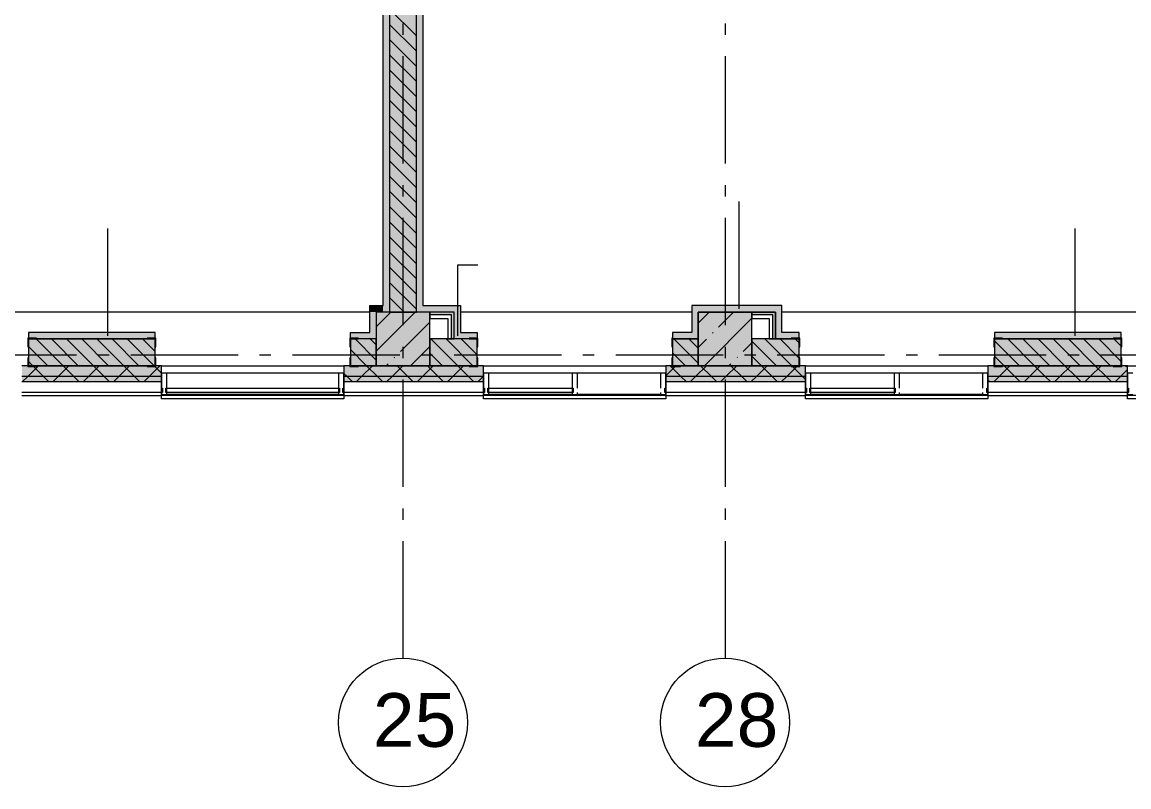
# Model space of a CAD drawing. Header units: millimetres. Extents: x -537608 to 253996, y -217170 to 186033.
# Drawn here: x -333374 to -323064, y -158823 to -151699 of the extents above; entities that cross this region are included whole.
import ezdxf

# ---------------------------------------------------------------- set-up
doc = ezdxf.new("R2010")
doc.units = ezdxf.units.MM
doc.layers.add('PDF _Геометрия', color=7, linetype='Continuous')
doc.layers.add('PDF _Текст', color=7, linetype='Continuous')
doc.layers.add('PDF _Сплошная заливка', color=7, linetype='Continuous', true_color=0xffffff)
doc.styles.add('PDF ArialMT', font='arial.ttf')

msp = doc.modelspace()

# ---------------------------------------------------------------- hatches: boundary and pattern name
at = {"layer": 'PDF _Сплошная заливка', "transparency": 33554559}
for points in [[(-329701.1913, -154399.6335), (-329701.1913, -147399.6327), (-329951.1881, -147399.6327), (-329951.1881, -154399.6335), (-329705.9622, -154399.6335)], [(-330076.1887, -154899.6335), (-329576.1907, -154899.6335), (-329576.1907, -154399.6335), (-330076.1887, -154399.6335), (-330076.1887, -154694.3235)], [(-327076.1883, -154899.6335), (-326576.186, -154899.6335), (-326576.186, -154399.6335), (-327076.1883, -154399.6335), (-327076.1883, -154694.3235)]]:
    msp.add_hatch(color=256, dxfattribs=at).paths.add_polyline_path(points)
at = {"layer": 'PDF _Сплошная заливка', "true_color": 0xff7d7d, "transparency": 33554559}
for points in [[(-329701.1913, -154339.6349), (-329641.1884, -154339.6349), (-329641.1884, -147519.6319), (-329701.1913, -147519.6319), (-329701.1913, -153981.084)], [(-330011.1909, -154399.6335), (-330011.1909, -154339.6349), (-330136.1915, -154339.6349), (-330136.1915, -154399.6335), (-330076.1887, -154399.6335)], [(-326356.1885, -154399.6335), (-326356.1885, -154339.6349), (-327136.1869, -154339.6349), (-327136.1869, -154399.6335), (-326754.5197, -154399.6335)], [(-326332.885, -154589.6339), (-326296.19, -154589.6339), (-326296.19, -154339.6349), (-326356.1885, -154339.6349), (-326356.1885, -154589.6339)]]:
    msp.add_hatch(color=11, dxfattribs=at).paths.add_polyline_path(points)
at = {"layer": 'PDF _Сплошная заливка', "true_color": 0x77b143, "transparency": 33554559}
for points in [[(-329373.981, -154424.6336), (-329348.9808, -154424.6336), (-329348.9808, -154399.6335), (-329576.1907, -154399.6335), (-329576.1907, -154424.6336)], [(-329373.981, -154649.6346), (-329348.9808, -154649.6346), (-329348.9808, -154424.6336), (-329373.981, -154424.6336), (-329373.981, -154459.6342)], [(-326381.1886, -154424.6336), (-326356.1885, -154424.6336), (-326356.1885, -154399.6335), (-326576.186, -154399.6335), (-326576.186, -154424.6336)], [(-326381.1886, -154649.6346), (-326356.1885, -154649.6346), (-326356.1885, -154424.6336), (-326381.1886, -154424.6336), (-326381.1886, -154459.6342)]]:
    msp.add_hatch(color=75, dxfattribs=at).paths.add_polyline_path(points)
at = {"layer": 'PDF _Сплошная заливка', "transparency": 33554559}
h = msp.add_hatch(color=256, dxfattribs=at)
h.paths.add_polyline_path([(-305672.7867, -154899.6335), (-305426.1786, -154899.6335), (-305426.1786, -154649.6346), (-306014.7318, -154649.6346), (-306014.7318, -154899.6335)], flags=0)
h.paths.add_polyline_path([(-307836.179, -154899.6335), (-307836.179, -154649.6346), (-308026.1815, -154649.6346), (-308026.1815, -154899.6335)], flags=0)
h.paths.add_polyline_path([(-311026.1819, -154899.6335), (-310834.7368, -154899.6335), (-310834.7368, -154649.6346), (-311026.1819, -154649.6346), (-311026.1819, -154694.3235)], flags=0)
h.paths.add_polyline_path([(-308624.2293, -154899.6335), (-308526.1794, -154899.6335), (-308526.1794, -154649.6346), (-309014.7322, -154649.6346), (-309014.7322, -154899.6335)], flags=0)
h.paths.add_polyline_path([(-311997.3066, -154899.6335), (-311526.1841, -154899.6335), (-311526.1841, -154649.6346), (-312014.7369, -154649.6346), (-312014.7369, -154899.6335)], flags=0)
h.paths.add_polyline_path([(-313834.7372, -154899.6335), (-313834.7372, -154649.6346), (-315014.7372, -154649.6346), (-315014.7372, -154899.6335), (-314527.1145, -154899.6335)], flags=0)
h.paths.add_polyline_path([(-317526.1848, -154899.6335), (-317526.1848, -154649.6346), (-318014.7376, -154649.6346), (-318014.7376, -154899.6335), (-317900.1918, -154899.6335)], flags=0)
h.paths.add_polyline_path([(-317026.1826, -154899.6335), (-316834.7375, -154899.6335), (-316834.7375, -154649.6346), (-317026.1826, -154649.6346), (-317026.1826, -154694.3235)], flags=0)
h.paths.add_polyline_path([(-321076.1876, -154899.6335), (-321076.1876, -154649.6346), (-321314.7393, -154649.6346), (-321314.7393, -154899.6335), (-321273.2691, -154899.6335)], flags=0)
h.paths.add_polyline_path([(-319834.7379, -154899.6335), (-319834.7379, -154649.6346), (-320026.1872, -154649.6346), (-320026.1872, -154899.6335)], flags=0)
h.paths.add_polyline_path([(-320526.1851, -154899.6335), (-320526.1851, -154649.6346), (-320576.1854, -154649.6346), (-320576.1854, -154899.6335)], flags=0)
h.paths.add_polyline_path([(-324314.7397, -154899.6335), (-323134.7396, -154899.6335), (-323134.7396, -154649.6346), (-324314.7397, -154649.6346), (-324314.7397, -154694.3235)], flags=0)
h.paths.add_polyline_path([(-327076.1883, -154899.6335), (-327076.1883, -154649.6346), (-327314.74, -154649.6346), (-327314.74, -154899.6335), (-327176.1543, -154899.6335)], flags=0)
h.paths.add_polyline_path([(-326576.186, -154899.6335), (-326134.7399, -154899.6335), (-326134.7399, -154649.6346), (-326576.186, -154649.6346), (-326576.186, -154694.3235)], flags=0)
h.paths.add_polyline_path([(-329576.1907, -154899.6335), (-329134.7403, -154899.6335), (-329134.7403, -154649.6346), (-329576.1907, -154649.6346), (-329576.1907, -154694.3235)], flags=0)
h.paths.add_polyline_path([(-332235.7745, -154899.6335), (-332134.7406, -154899.6335), (-332134.7406, -154649.6346), (-333314.7407, -154649.6346), (-333314.7407, -154899.6335), (-333079.0438, -154899.6335)], flags=0)
h.paths.add_polyline_path([(-330314.7403, -154899.6335), (-330076.1887, -154899.6335), (-330076.1887, -154649.6346), (-330314.7403, -154649.6346), (-330314.7403, -154694.3235)], flags=0)
h.paths.add_polyline_path([(-335134.7453, -154899.6335), (-335134.7453, -154649.6346), (-335576.1957, -154649.6346), (-335576.1957, -154899.6335)], flags=0)
h.paths.add_polyline_path([(-336076.1894, -154899.6335), (-336076.1894, -154649.6346), (-336314.7453, -154649.6346), (-336314.7453, -154899.6335)], flags=0)
h.paths.add_polyline_path([(-339076.194, -154899.6335), (-339076.194, -154649.6346), (-339314.75, -154649.6346), (-339314.75, -154899.6335)], flags=0)
h.paths.add_polyline_path([(-338576.1918, -154899.6335), (-338134.7413, -154899.6335), (-338138.6597, -154649.6346), (-338576.1918, -154649.6346), (-338576.1918, -154694.3235)], flags=0)
h.paths.add_polyline_path([(-341134.746, -154899.6335), (-341134.746, -154649.6346), (-342314.746, -154649.6346), (-342314.746, -154899.6335), (-341511.737, -154899.6335)], flags=0)
h.paths.add_polyline_path([(-344134.7507, -154899.6335), (-344134.7507, -154649.6346), (-344576.1925, -154649.6346), (-344576.1925, -154899.6335)], flags=0)
h.paths.add_polyline_path([(-345314.7507, -154899.6335), (-345076.1948, -154899.6335), (-345076.1948, -154649.6346), (-345314.7507, -154649.6346), (-345314.7507, -154694.3235)], flags=0)
h.paths.add_polyline_path([(-348313.6962, -154899.6335), (-348276.2003, -154899.6335), (-348276.2003, -154649.6346), (-348313.6962, -154649.6346), (-348313.6962, -154694.3235)], flags=0)
h.paths.add_polyline_path([(-347576.1972, -154899.6335), (-347134.7467, -154899.6335), (-347134.7467, -154649.6346), (-347576.1972, -154649.6346), (-347576.1972, -154694.3235)], flags=0)
h.paths.add_polyline_path([(-348076.1994, -154899.6335), (-348076.1994, -154649.6346), (-348241.1932, -154649.6346), (-348241.1932, -154899.6335)], flags=0)
h.paths.add_polyline_path([(-349313.7005, -154899.6335), (-349313.7005, -154649.6346), (-352226.2005, -154649.6346), (-352226.2005, -154899.6335), (-349944.4302, -154899.6335)], flags=0)
at = {"layer": 'PDF _Сплошная заливка', "true_color": 0xff7d7d, "transparency": 33554559}
h = msp.add_hatch(color=11, dxfattribs=at)
h.paths.add_polyline_path([(-330136.1915, -154649.6346), (-330136.1915, -154589.6339), (-330314.7403, -154589.6339), (-330314.7403, -154649.6346)], flags=0)
h.paths.add_polyline_path([(-333079.0438, -154649.6346), (-332134.7406, -154649.6346), (-332134.7406, -154589.6339), (-333314.7407, -154589.6339), (-333314.7407, -154649.6346)], flags=0)
h.paths.add_polyline_path([(-335356.1896, -154649.6346), (-335134.7453, -154649.6346), (-335134.7453, -154589.6339), (-335356.1896, -154589.6339)], flags=0)
h = msp.add_hatch(color=11, dxfattribs=at)
h.paths.add_polyline_path([(-327136.1869, -154649.6346), (-327136.1869, -154589.6339), (-327314.74, -154589.6339), (-327314.74, -154649.6346), (-327176.1543, -154649.6346)], flags=0)
h.paths.add_polyline_path([(-329134.7403, -154649.6346), (-329134.7403, -154589.6339), (-329348.9808, -154589.6339), (-329348.9808, -154649.6346), (-329284.3276, -154649.6346)], flags=0)
h = msp.add_hatch(color=11, dxfattribs=at)
h.paths.add_polyline_path([(-321136.1861, -154649.6346), (-321136.1861, -154589.6339), (-321314.7393, -154589.6339), (-321314.7393, -154649.6346), (-321273.2691, -154649.6346)], flags=0)
h.paths.add_polyline_path([(-323134.7396, -154649.6346), (-323134.7396, -154589.6339), (-324314.7397, -154589.6339), (-324314.7397, -154649.6346), (-323803.077, -154649.6346)], flags=0)
h.paths.add_polyline_path([(-326134.7399, -154649.6346), (-326134.7399, -154589.6339), (-326356.1885, -154589.6339), (-326356.1885, -154649.6346), (-326332.885, -154649.6346)], flags=0)
at = {"layer": 'PDF _Сплошная заливка', "transparency": 33554559}
h = msp.add_hatch(color=256, dxfattribs=at)
h.paths.add_polyline_path([(-306076.1815, -154999.634), (-305426.1786, -154999.634), (-305426.1786, -154899.6335), (-306076.1815, -154899.6335)], flags=0)
h.paths.add_polyline_path([(-308624.2293, -154999.634), (-307776.1804, -154999.634), (-307776.1804, -154899.6335), (-309076.1819, -154899.6335), (-309076.1819, -154999.634)], flags=0)
h.paths.add_polyline_path([(-313776.1811, -154999.634), (-313776.1811, -154899.6335), (-315076.1826, -154899.6335), (-315076.1826, -154999.634), (-314527.1145, -154999.634)], flags=0)
h.paths.add_polyline_path([(-310776.1808, -154999.634), (-310776.1808, -154899.6335), (-312076.1822, -154899.6335), (-312076.1822, -154999.634), (-311154.0372, -154999.634)], flags=0)
h.paths.add_polyline_path([(-316776.1858, -154999.634), (-316776.1858, -154899.6335), (-318076.1829, -154899.6335), (-318076.1829, -154999.634), (-317056.9225, -154999.634)], flags=0)
h.paths.add_polyline_path([(-319776.1861, -154999.634), (-319776.1861, -154899.6335), (-321376.1846, -154899.6335), (-321376.1846, -154999.634), (-320429.9997, -154999.634)], flags=0)
h.paths.add_polyline_path([(-323076.1878, -154999.634), (-323076.1878, -154899.6335), (-324376.1892, -154899.6335), (-324376.1892, -154999.634), (-323803.077, -154999.634)], flags=0)
h.paths.add_polyline_path([(-326332.885, -154999.634), (-326076.1882, -154999.634), (-326076.1882, -154899.6335), (-327376.1896, -154899.6335), (-327376.1896, -154999.634), (-327176.1543, -154999.634)], flags=0)
h.paths.add_polyline_path([(-329076.1885, -154999.634), (-329076.1885, -154899.6335), (-330376.19, -154899.6335), (-330376.19, -154999.634), (-329705.9622, -154999.634)], flags=0)
h.paths.add_polyline_path([(-333079.0438, -154999.634), (-332076.1889, -154999.634), (-332076.1889, -154899.6335), (-333376.1946, -154899.6335), (-333376.1946, -154999.634)], flags=0)
h.paths.add_polyline_path([(-335076.1935, -154999.634), (-335076.1935, -154899.6335), (-336376.1907, -154899.6335), (-336376.1907, -154999.634), (-335608.8518, -154999.634)], flags=0)
h.paths.add_polyline_path([(-338138.6597, -154999.634), (-338076.1896, -154999.634), (-338076.1896, -154899.6335), (-339376.1953, -154899.6335), (-339376.1953, -154999.634), (-338981.929, -154999.634)], flags=0)
h.paths.add_polyline_path([(-341511.737, -154999.634), (-341076.1943, -154999.634), (-341076.1943, -154899.6335), (-342376.1914, -154899.6335), (-342376.1914, -154999.634), (-342355.0063, -154999.634)], flags=0)
h.paths.add_polyline_path([(-344884.8143, -154999.634), (-344076.1989, -154999.634), (-344076.1989, -154899.6335), (-345376.1961, -154899.6335), (-345376.1961, -154999.634), (-345306.449, -154999.634)], flags=0)
h.paths.add_polyline_path([(-347414.6222, -154999.634), (-347076.195, -154999.634), (-347076.195, -154899.6335), (-348376.2007, -154899.6335), (-348376.2007, -154999.634), (-348257.8915, -154999.634)], flags=0)
h.paths.add_polyline_path([(-349944.4302, -154999.634), (-349251.196, -154999.634), (-349251.196, -154899.6335), (-356426.2019, -154899.6335), (-356426.2019, -154999.634), (-351630.9688, -154999.634)], flags=0)
h = msp.add_hatch(color=256, dxfattribs=at)
h.paths.add_polyline_path([(-306076.1815, -155049.6342), (-305326.1782, -155049.6342), (-305326.1782, -154999.634), (-306076.1815, -154999.634)], flags=0)
h.paths.add_polyline_path([(-308624.2293, -155049.6342), (-307776.1804, -155049.6342), (-307776.1804, -154999.634), (-309076.1819, -154999.634), (-309076.1819, -155049.6342)], flags=0)
h.paths.add_polyline_path([(-312076.1822, -155049.6342), (-310776.1808, -155049.6342), (-310776.1808, -154999.634), (-312076.1822, -154999.634)], flags=0)
h.paths.add_polyline_path([(-316776.1858, -155049.6342), (-316776.1858, -154999.634), (-318076.1829, -154999.634), (-318076.1829, -155049.6342), (-317056.9225, -155049.6342)], flags=0)
h.paths.add_polyline_path([(-313776.1811, -155049.6342), (-313776.1811, -154999.634), (-315076.1826, -154999.634), (-315076.1826, -155049.6342), (-314527.1145, -155049.6342)], flags=0)
h.paths.add_polyline_path([(-320429.9997, -155049.6342), (-319776.1861, -155049.6342), (-319776.1861, -154999.634), (-321376.1846, -154999.634), (-321376.1846, -155049.6342), (-321273.2691, -155049.6342)], flags=0)
h.paths.add_polyline_path([(-323076.1878, -155049.6342), (-323076.1878, -154999.634), (-324376.1892, -154999.634), (-324376.1892, -155049.6342), (-323803.077, -155049.6342)], flags=0)
h.paths.add_polyline_path([(-326332.885, -155049.6342), (-326076.1882, -155049.6342), (-326076.1882, -154999.634), (-327376.1896, -154999.634), (-327376.1896, -155049.6342), (-327176.1543, -155049.6342)], flags=0)
h.paths.add_polyline_path([(-330376.19, -155049.6342), (-329076.1885, -155049.6342), (-329076.1885, -154999.634), (-330376.19, -154999.634)], flags=0)
h.paths.add_polyline_path([(-332235.7745, -155049.6342), (-332076.1889, -155049.6342), (-332076.1889, -154999.634), (-333376.1946, -154999.634), (-333376.1946, -155049.6342), (-333079.0438, -155049.6342)], flags=0)
h.paths.add_polyline_path([(-335076.1935, -155049.6342), (-335076.1935, -154999.634), (-336376.1907, -154999.634), (-336376.1907, -155049.6342), (-335608.8518, -155049.6342)], flags=0)
h.paths.add_polyline_path([(-338138.6597, -155049.6342), (-338076.1896, -155049.6342), (-338076.1896, -154999.634), (-339376.1953, -154999.634), (-339376.1953, -155049.6342), (-338981.929, -155049.6342)], flags=0)
h.paths.add_polyline_path([(-341511.737, -155049.6342), (-341076.1943, -155049.6342), (-341076.1943, -154999.634), (-342376.1914, -154999.634), (-342376.1914, -155049.6342), (-342355.0063, -155049.6342)], flags=0)
h.paths.add_polyline_path([(-347414.6222, -155049.6342), (-347076.195, -155049.6342), (-347076.195, -154999.634), (-348376.2007, -154999.634), (-348376.2007, -155049.6342), (-348257.8915, -155049.6342)], flags=0)
h.paths.add_polyline_path([(-345376.1961, -155049.6342), (-344076.1989, -155049.6342), (-344076.1989, -154999.634), (-345376.1961, -154999.634)], flags=0)
h.paths.add_polyline_path([(-349944.4302, -155049.6342), (-349251.196, -155049.6342), (-349251.196, -154999.634), (-356426.2019, -154999.634), (-356426.2019, -155049.6342), (-351630.9688, -155049.6342)], flags=0)

# ---------------------------------------------------------------- linework, layer by layer
at = {"layer": 'PDF _Геометрия', "lineweight": 9}
for p, q in [((-330011.1909, -154339.6349), (-330011.1909, -147529.6324)), ((-329951.1881, -147469.6317), (-329951.1881, -154399.6335)), ((-329951.1881, -147529.6324), (-329951.1881, -154399.6335)), ((-329701.1913, -154339.6349), (-329701.1913, -147519.6319)), ((-329701.1913, -154339.6349), (-329701.1913, -147519.6319)), ((-329641.1884, -147579.6326), (-329641.1884, -154339.6349)), ((-329701.1913, -151827.6298), (-329951.1881, -151577.6308)), ((-329701.1913, -151969.0531), (-329951.1881, -151719.052)), ((-329701.1913, -152110.4742), (-329951.1881, -151860.4731)), ((-329701.1913, -152251.8953), (-329951.1881, -152001.8942)), ((-329701.1913, -152393.3165), (-329951.1881, -152143.3154)), ((-329701.1913, -152534.7377), (-329951.1881, -152284.7387)), ((-329701.1913, -152676.1588), (-329951.1881, -152426.1598)), ((-329701.1913, -152817.5799), (-329951.1881, -152567.5809)), ((-329701.1913, -152959.001), (-329951.1881, -152709.0021)), ((-329701.1913, -153100.4244), (-329951.1881, -152850.4232)), ((-329701.1913, -153241.8455), (-329951.1881, -152991.8444)), ((-329701.1913, -153383.2666), (-329951.1881, -153133.2655)), ((-329701.1913, -153524.6877), (-329951.1881, -153274.6866)), ((-329701.1913, -153666.1089), (-329951.1881, -153416.11)), ((-326693.6426, -154369.6342), (-326693.6426, -153369.6341)), ((-332575.5022, -154619.6353), (-332575.5022, -153619.633)), ((-329701.1913, -153807.53), (-329951.1881, -153557.5311)), ((-323565.5243, -154619.6353), (-323565.5243, -153619.633)), ((-329701.1913, -153948.9512), (-329951.1881, -153698.9522)), ((-329701.1913, -154090.3723), (-329951.1881, -153840.3733)), ((-329701.1913, -154231.7956), (-329951.1881, -153981.7945)), ((-329315.0201, -154619.6353), (-329315.0201, -153959.9721)), ((-329315.0201, -153959.9721), (-329128.6173, -153959.9721)), ((-329701.1913, -154373.2168), (-329951.1881, -154123.2156)), ((-330136.1915, -154399.6335), (-330136.1915, -154339.6349)), ((-330136.1915, -154339.6349), (-330011.1909, -154339.6349)), ((-329816.1935, -154399.6335), (-329951.1881, -154264.6368)), ((-329701.1913, -154399.6335), (-329701.1913, -154339.6349)), ((-329701.1913, -154399.6335), (-329701.1913, -154339.6349)), ((-329641.1884, -154339.6349), (-329348.9808, -154339.6349)), ((-329348.9808, -154339.6349), (-329288.9823, -154339.6349)), ((-329288.9823, -154339.6349), (-329288.9823, -154589.6339)), ((-326356.1885, -154339.6349), (-327136.1869, -154339.6349)), ((-327136.1869, -154339.6349), (-327136.1869, -154399.6335)), ((-326296.19, -154339.6349), (-326356.1885, -154339.6349)), ((-326296.19, -154589.6339), (-326296.19, -154339.6349)), ((-330136.1915, -154589.6339), (-330136.1915, -154399.6335)), ((-330076.1887, -154764.2041), (-329711.6202, -154399.6335)), ((-330076.1887, -154536.1071), (-329939.7172, -154399.6335)), ((-329576.1907, -154399.6335), (-330076.1887, -154399.6335)), ((-330076.1887, -154399.6335), (-330076.1887, -154649.6346)), ((-330011.1909, -154399.6335), (-330076.1887, -154399.6335)), ((-330076.1887, -154399.6335), (-330076.1887, -154649.6346)), ((-329951.1881, -154399.6335), (-330011.1909, -154399.6335)), ((-329951.1881, -154399.6335), (-329701.1913, -154399.6335)), ((-329348.9808, -154399.6335), (-329701.1913, -154399.6335)), ((-329576.1907, -154649.6346), (-329576.1907, -154399.6335)), ((-329348.9808, -154399.6335), (-329576.1907, -154399.6335)), ((-329576.1907, -154399.6335), (-329576.1907, -154424.6336)), ((-329576.1907, -154424.6336), (-329576.1907, -154459.6342)), ((-329373.981, -154424.6336), (-329576.1907, -154424.6336)), ((-329373.981, -154459.6342), (-329373.981, -154424.6336)), ((-329348.9808, -154589.6339), (-329348.9808, -154399.6335)), ((-329348.9808, -154424.6336), (-329348.9808, -154399.6335)), ((-329348.9808, -154459.6342), (-329348.9808, -154424.6336)), ((-327136.1869, -154399.6335), (-327136.1869, -154589.6339)), ((-327076.1883, -154501.3864), (-326974.4353, -154399.6335)), ((-326576.186, -154399.6335), (-327076.1883, -154399.6335)), ((-327076.1883, -154399.6335), (-327076.1883, -154649.6346)), ((-327076.1883, -154649.6346), (-327076.1883, -154399.6335)), ((-327076.1883, -154399.6335), (-326356.1885, -154399.6335)), ((-326885.3934, -154538.6907), (-326746.3384, -154399.6335)), ((-326576.186, -154649.6346), (-326576.186, -154399.6335)), ((-326356.1885, -154399.6335), (-326576.186, -154399.6335)), ((-326576.186, -154399.6335), (-326576.186, -154424.6336)), ((-326576.186, -154424.6336), (-326576.186, -154459.6342)), ((-326381.1886, -154424.6336), (-326576.186, -154424.6336)), ((-326381.1886, -154459.6342), (-326381.1886, -154424.6336)), ((-326356.1885, -154399.6335), (-326356.1885, -154589.6339)), ((-326356.1885, -154424.6336), (-326356.1885, -154399.6335)), ((-326356.1885, -154459.6342), (-326356.1885, -154424.6336)), ((-329850.6753, -154766.7898), (-329576.1907, -154492.3031)), ((-329576.1907, -154459.6342), (-329408.9836, -154459.6342)), ((-329408.9836, -154459.6342), (-329408.9836, -154649.6346)), ((-329373.981, -154649.6346), (-329373.981, -154459.6342)), ((-329348.9808, -154589.6339), (-329348.9808, -154459.6342)), ((-327018.2394, -154899.6335), (-326576.186, -154457.5846)), ((-326576.186, -154459.6342), (-326416.1871, -154459.6342)), ((-326416.1871, -154459.6342), (-326416.1871, -154649.6346)), ((-326381.1886, -154649.6346), (-326381.1886, -154459.6342)), ((-326356.1885, -154589.6339), (-326356.1885, -154459.6342)), ((-332134.7406, -154589.6339), (-333314.7407, -154589.6339)), ((-333314.7407, -154589.6339), (-333314.7407, -154649.6346)), ((-333314.7407, -154649.6346), (-333314.7407, -154899.6335)), ((-332134.7406, -154649.6346), (-333314.7407, -154649.6346)), ((-333314.7407, -154649.6346), (-332134.7406, -154649.6346)), ((-332993.1496, -154899.6335), (-333243.1506, -154649.6346)), ((-332851.7262, -154899.6335), (-333101.7273, -154649.6346)), ((-332710.3029, -154899.6335), (-332960.3041, -154649.6346)), ((-332568.8883, -154899.6335), (-332818.8808, -154649.6346)), ((-332427.465, -154899.6335), (-332677.4661, -154649.6346)), ((-332286.0417, -154899.6335), (-332536.0428, -154649.6346)), ((-332144.6184, -154899.6335), (-332394.6195, -154649.6346)), ((-332134.7406, -154768.0902), (-332253.1962, -154649.6346)), ((-332134.7406, -154649.6346), (-332134.7406, -154589.6339)), ((-332134.7406, -154899.6335), (-332134.7406, -154649.6346)), ((-330314.7403, -154649.6346), (-330314.7403, -154589.6339)), ((-330314.7403, -154589.6339), (-330136.1915, -154589.6339)), ((-330136.1915, -154649.6346), (-330314.7403, -154649.6346)), ((-330314.7403, -154649.6346), (-330314.7403, -154899.6335)), ((-330136.1915, -154649.6346), (-330314.7403, -154649.6346)), ((-330076.1887, -154846.744), (-330273.3003, -154649.6346)), ((-330076.1887, -154649.6346), (-330136.1915, -154649.6346)), ((-330076.1887, -154649.6346), (-330136.1915, -154649.6346)), ((-330076.1887, -154705.3229), (-330131.8769, -154649.6346)), ((-330076.1887, -154899.6335), (-330076.1887, -154649.6346)), ((-330076.1887, -154649.6346), (-330076.1887, -154899.6335)), ((-329348.9808, -154649.6346), (-329576.1907, -154649.6346)), ((-329576.1907, -154649.6346), (-329576.1907, -154899.6335)), ((-329576.1907, -154899.6335), (-329576.1907, -154649.6346)), ((-329316.1913, -154899.6335), (-329566.1924, -154649.6346)), ((-329174.7723, -154899.6335), (-329424.7691, -154649.6346)), ((-329408.9836, -154649.6346), (-329373.981, -154649.6346)), ((-329373.981, -154649.6346), (-329348.9808, -154649.6346)), ((-329348.9808, -154649.6346), (-329348.9808, -154589.6339)), ((-329348.9808, -154649.6346), (-329348.9808, -154589.6339)), ((-329134.7403, -154649.6346), (-329348.9808, -154649.6346)), ((-329134.7403, -154649.6346), (-329348.9808, -154649.6346)), ((-329288.9823, -154589.6339), (-329134.7403, -154589.6339)), ((-329134.7403, -154798.2423), (-329283.3502, -154649.6346)), ((-329134.7403, -154656.8211), (-329141.9269, -154649.6346)), ((-329134.7403, -154589.6339), (-329134.7403, -154649.6346)), ((-329134.7403, -154899.6335), (-329134.7403, -154649.6346)), ((-327136.1869, -154589.6339), (-327314.74, -154589.6339)), ((-327314.74, -154589.6339), (-327314.74, -154643.6343)), ((-327314.74, -154643.6343), (-327314.74, -154649.6346)), ((-327136.1869, -154649.6346), (-327314.74, -154649.6346)), ((-327314.74, -154649.6346), (-327314.74, -154899.6335)), ((-327314.74, -154649.6346), (-327136.1869, -154649.6346)), ((-327076.1883, -154876.8962), (-327303.4499, -154649.6346)), ((-327076.1883, -154735.4751), (-327162.0266, -154649.6346)), ((-327076.1883, -154649.6346), (-327136.1869, -154649.6346)), ((-327136.1869, -154649.6346), (-327076.1883, -154649.6346)), ((-327076.1883, -154899.6335), (-327076.1883, -154649.6346)), ((-327076.1883, -154649.6346), (-327076.1883, -154899.6335)), ((-327076.1883, -154729.4855), (-326999.4441, -154652.7392)), ((-326942.4166, -154595.7139), (-326937.6758, -154590.973)), ((-326356.1885, -154649.6346), (-326576.186, -154649.6346)), ((-326576.186, -154649.6346), (-326576.186, -154899.6335)), ((-326576.186, -154899.6335), (-326576.186, -154649.6346)), ((-326204.9219, -154899.6335), (-326454.923, -154649.6346)), ((-326416.1871, -154649.6346), (-326381.1886, -154649.6346)), ((-326381.1886, -154649.6346), (-326356.1885, -154649.6346)), ((-326356.1885, -154589.6339), (-326356.1885, -154649.6346)), ((-326356.1885, -154649.6346), (-326356.1885, -154589.6339)), ((-326134.7399, -154649.6346), (-326356.1885, -154649.6346)), ((-326356.1885, -154649.6346), (-326134.7399, -154649.6346)), ((-326134.7399, -154828.3944), (-326313.4998, -154649.6346)), ((-326134.7399, -154589.6339), (-326296.19, -154589.6339)), ((-326134.7399, -154686.9711), (-326172.0808, -154649.6346)), ((-326134.7399, -154649.6346), (-326134.7399, -154589.6339)), ((-326134.7399, -154899.6335), (-326134.7399, -154649.6346)), ((-323134.7396, -154589.6339), (-324314.7397, -154589.6339)), ((-324314.7397, -154589.6339), (-324314.7397, -154649.6346)), ((-324314.7397, -154649.6346), (-324314.7397, -154899.6335)), ((-323134.7396, -154649.6346), (-324314.7397, -154649.6346)), ((-324314.7397, -154649.6346), (-323134.7396, -154649.6346)), ((-323942.1794, -154899.6335), (-324192.1805, -154649.6346)), ((-323800.7561, -154899.6335), (-324050.7572, -154649.6346)), ((-323659.3371, -154899.6335), (-323909.334, -154649.6346)), ((-323517.9139, -154899.6335), (-323767.915, -154649.6346)), ((-323376.4949, -154899.6335), (-323626.4916, -154649.6346)), ((-323235.0715, -154899.6335), (-323485.0727, -154649.6346)), ((-323134.7396, -154858.5444), (-323343.6494, -154649.6346)), ((-323134.7396, -154717.1233), (-323202.2304, -154649.6346)), ((-323134.7396, -154649.6346), (-323134.7396, -154589.6339)), ((-323134.7396, -154899.6335), (-323134.7396, -154649.6346)), ((-333134.5728, -154899.6335), (-333314.7407, -154719.4614)), ((-330164.7225, -154899.6335), (-330314.7403, -154749.6135)), ((-329755.4199, -154899.6335), (-329576.1907, -154720.4022)), ((-326657.2965, -154766.7898), (-326576.186, -154685.6837)), ((-326346.3409, -154899.6335), (-326576.186, -154669.7884)), ((-324083.5984, -154899.6335), (-324314.7397, -154668.4944)), ((-333275.9961, -154899.6335), (-333314.7407, -154860.8825)), ((-329907.6984, -154823.813), (-329902.9576, -154819.0721)), ((-329457.6146, -154899.6335), (-329576.1907, -154781.0595)), ((-327194.8721, -154899.6335), (-327314.74, -154779.7635)), ((-326714.3196, -154823.813), (-326709.5789, -154819.0721)), ((-326487.7643, -154899.6335), (-326576.186, -154811.2096)), ((-324225.0217, -154899.6335), (-324314.7397, -154809.9156)), ((-332076.1889, -154899.6335), (-333376.1946, -154899.6335)), ((-333322.5688, -154999.634), (-333222.5684, -154899.6335)), ((-333314.7407, -154899.6335), (-332134.7406, -154899.6335)), ((-333175.9957, -154999.634), (-333275.9961, -154899.6335)), ((-333039.7223, -154999.634), (-332939.7218, -154899.6335)), ((-332893.1491, -154999.634), (-332993.1496, -154899.6335)), ((-332756.8843, -154999.634), (-332656.8838, -154899.6335)), ((-332610.3025, -154999.634), (-332710.3029, -154899.6335)), ((-332474.0377, -154999.634), (-332374.0373, -154899.6335)), ((-332327.4646, -154999.634), (-332427.465, -154899.6335)), ((-332191.1911, -154999.634), (-332091.1907, -154899.6335)), ((-332076.1889, -154968.0652), (-332144.6184, -154899.6335)), ((-332076.1889, -154999.634), (-332076.1889, -154899.6335)), ((-329076.1885, -154899.6335), (-330376.19, -154899.6335)), ((-330376.19, -154899.6335), (-330376.19, -154999.634)), ((-330306.1414, -154899.6335), (-330314.7403, -154891.0347)), ((-330314.7403, -154899.6335), (-330076.1887, -154899.6335)), ((-330211.2952, -154999.634), (-330111.2947, -154899.6335)), ((-330064.722, -154999.634), (-330164.7225, -154899.6335)), ((-330076.1887, -154899.6335), (-329576.1907, -154899.6335)), ((-329983.5212, -154899.6335), (-329964.7259, -154880.8383)), ((-329928.4529, -154999.634), (-329828.4524, -154899.6335)), ((-329781.8797, -154999.634), (-329881.8802, -154899.6335)), ((-329645.6106, -154999.634), (-329545.6102, -154899.6335)), ((-329499.0332, -154999.634), (-329599.0336, -154899.6335)), ((-329576.1907, -154899.6335), (-329134.7403, -154899.6335)), ((-329362.7683, -154999.634), (-329262.7679, -154899.6335)), ((-329216.1909, -154999.634), (-329316.1913, -154899.6335)), ((-329076.1885, -154999.634), (-329076.1885, -154899.6335)), ((-327376.1896, -154992.9555), (-327282.8676, -154899.6335)), ((-326076.1882, -154899.6335), (-327376.1896, -154899.6335)), ((-327376.1896, -154899.6335), (-327376.1896, -154999.634)), ((-327236.2906, -154999.634), (-327336.291, -154899.6335)), ((-327314.74, -154899.6335), (-327076.1883, -154899.6335)), ((-327100.0258, -154999.634), (-327000.0254, -154899.6335)), ((-327076.1883, -154899.6335), (-326576.186, -154899.6335)), ((-326953.4484, -154999.634), (-327053.4488, -154899.6335)), ((-326817.1792, -154999.634), (-326717.1788, -154899.6335)), ((-326790.1381, -154899.6335), (-326771.3428, -154880.8383)), ((-326670.606, -154999.634), (-326770.6065, -154899.6335)), ((-326576.186, -154899.6335), (-326134.7399, -154899.6335)), ((-326534.337, -154999.634), (-326434.3365, -154899.6335)), ((-326387.7638, -154999.634), (-326487.7643, -154899.6335)), ((-326251.4947, -154999.634), (-326151.4942, -154899.6335)), ((-326104.9215, -154999.634), (-326204.9219, -154899.6335)), ((-326076.1882, -154999.634), (-326076.1882, -154899.6335)), ((-323076.1878, -154899.6335), (-324376.1892, -154899.6335)), ((-324376.1892, -154899.6335), (-324376.1892, -154999.634)), ((-324314.7397, -154899.6335), (-323134.7396, -154899.6335)), ((-324271.5944, -154999.634), (-324171.594, -154899.6335)), ((-324125.0213, -154999.634), (-324225.0217, -154899.6335)), ((-323988.7521, -154999.634), (-323888.7517, -154899.6335)), ((-323842.179, -154999.634), (-323942.1794, -154899.6335)), ((-323705.9099, -154999.634), (-323605.9094, -154899.6335)), ((-323559.3367, -154999.634), (-323659.3371, -154899.6335)), ((-323423.0676, -154999.634), (-323323.0671, -154899.6335)), ((-323276.4944, -154999.634), (-323376.4949, -154899.6335)), ((-323140.2253, -154999.634), (-323076.1878, -154935.5965)), ((-323076.1878, -154917.0983), (-323093.6483, -154899.6335)), ((-323076.1878, -154999.634), (-323076.1878, -154899.6335)), ((-332076.1889, -154999.634), (-333376.1946, -154999.634)), ((-332076.1889, -155049.6342), (-333376.1946, -155049.6342)), ((-333372.5691, -155049.6342), (-333322.5688, -154999.634)), ((-333125.9954, -155049.6342), (-333175.9957, -154999.634)), ((-333089.7225, -155049.6342), (-333039.7223, -154999.634)), ((-332843.1489, -155049.6342), (-332893.1491, -154999.634)), ((-332806.8845, -155049.6342), (-332756.8843, -154999.634)), ((-332560.3023, -155049.6342), (-332610.3025, -154999.634)), ((-332524.0379, -155049.6342), (-332474.0377, -154999.634)), ((-332277.4643, -155049.6342), (-332327.4646, -154999.634)), ((-332241.1913, -155049.6342), (-332191.1911, -154999.634)), ((-332026.1887, -154969.6347), (-332076.1889, -154969.6347)), ((-332076.1889, -154969.6347), (-332076.1889, -155109.6349)), ((-332076.1889, -155049.6342), (-332076.1889, -154999.634)), ((-332076.1889, -155149.6346), (-332076.1889, -155049.6342)), ((-332026.1887, -155109.6349), (-332026.1887, -154969.6347)), ((-330426.1902, -154969.6347), (-332026.1887, -154969.6347)), ((-330376.19, -154969.6347), (-330426.1902, -154969.6347)), ((-330426.1902, -154969.6347), (-330426.1902, -155109.6349)), ((-330376.19, -155109.6349), (-330376.19, -154969.6347)), ((-330347.5643, -154999.634), (-330376.19, -154971.0083)), ((-330376.19, -154999.634), (-330376.19, -155049.6342)), ((-329076.1885, -154999.634), (-330376.19, -154999.634)), ((-330376.19, -155049.6342), (-330376.19, -155149.6346)), ((-329076.1885, -155049.6342), (-330376.19, -155049.6342)), ((-330297.5641, -155049.6342), (-330347.5643, -154999.634)), ((-330261.2954, -155049.6342), (-330211.2952, -154999.634)), ((-330014.7218, -155049.6342), (-330064.722, -154999.634)), ((-329978.4531, -155049.6342), (-329928.4529, -154999.634)), ((-329731.8795, -155049.6342), (-329781.8797, -154999.634)), ((-329695.6109, -155049.6342), (-329645.6106, -154999.634)), ((-329449.0372, -155049.6342), (-329499.0332, -154999.634)), ((-329412.7642, -155049.6342), (-329362.7683, -154999.634)), ((-329166.1907, -155049.6342), (-329216.1909, -154999.634)), ((-329129.922, -155049.6342), (-329079.9218, -154999.634)), ((-329079.9218, -154999.634), (-329076.1885, -154995.9008)), ((-329026.1883, -154969.6347), (-329076.1885, -154969.6347)), ((-329076.1885, -154969.6347), (-329076.1885, -155109.6349)), ((-329076.1885, -155049.6342), (-329076.1885, -154999.634)), ((-329076.1885, -155149.6346), (-329076.1885, -155049.6342)), ((-328251.1892, -154969.6347), (-329026.1883, -154969.6347)), ((-329026.1883, -155109.6349), (-329026.1883, -154969.6347)), ((-328201.189, -154969.6347), (-328251.1892, -154969.6347)), ((-328251.1892, -154969.6347), (-328251.1892, -155109.6349)), ((-327426.1898, -154969.6347), (-328201.189, -154969.6347)), ((-328201.189, -155109.6349), (-328201.189, -154969.6347)), ((-327376.1896, -154969.6347), (-327426.1898, -154969.6347)), ((-327426.1898, -154969.6347), (-327426.1898, -155109.6349)), ((-327376.1896, -155109.6349), (-327376.1896, -154969.6347)), ((-327376.1896, -154999.634), (-327376.1896, -155049.6342)), ((-326076.1882, -154999.634), (-327376.1896, -154999.634)), ((-327376.1896, -155049.6342), (-327376.1896, -155149.6346)), ((-326076.1882, -155049.6342), (-327376.1896, -155049.6342)), ((-327186.2947, -155049.6342), (-327236.2906, -154999.634)), ((-327150.0217, -155049.6342), (-327100.0258, -154999.634)), ((-326903.4481, -155049.6342), (-326953.4484, -154999.634)), ((-326867.1794, -155049.6342), (-326817.1792, -154999.634)), ((-326620.6058, -155049.6342), (-326670.606, -154999.634)), ((-326584.3372, -155049.6342), (-326534.337, -154999.634)), ((-326337.7636, -155049.6342), (-326387.7638, -154999.634)), ((-326301.4949, -155049.6342), (-326251.4947, -154999.634)), ((-326076.1882, -155028.3673), (-326104.9215, -154999.634)), ((-326026.188, -154969.6347), (-326076.1882, -154969.6347)), ((-326076.1882, -154969.6347), (-326076.1882, -155109.6349)), ((-326076.1882, -155049.6342), (-326076.1882, -154999.634)), ((-326076.1882, -155149.6346), (-326076.1882, -155049.6342)), ((-325251.1888, -154969.6347), (-326026.188, -154969.6347)), ((-326026.188, -155109.6349), (-326026.188, -154969.6347)), ((-325201.1886, -154969.6347), (-325251.1888, -154969.6347)), ((-325251.1888, -154969.6347), (-325251.1888, -155109.6349)), ((-324426.1895, -154969.6347), (-325201.1886, -154969.6347)), ((-325201.1886, -155109.6349), (-325201.1886, -154969.6347)), ((-324376.1892, -154969.6347), (-324426.1895, -154969.6347)), ((-324426.1895, -154969.6347), (-324426.1895, -155109.6349)), ((-324376.1892, -155109.6349), (-324376.1892, -154969.6347)), ((-324376.1892, -154999.634), (-324376.1892, -155049.6342)), ((-323076.1878, -154999.634), (-324376.1892, -154999.634)), ((-324357.8633, -155049.6342), (-324376.1892, -155031.3125)), ((-324376.1892, -155049.6342), (-324376.1892, -155149.6346)), ((-323076.1878, -155049.6342), (-324376.1892, -155049.6342)), ((-324321.5947, -155049.6342), (-324271.5944, -154999.634)), ((-324075.021, -155049.6342), (-324125.0213, -154999.634)), ((-324038.7523, -155049.6342), (-323988.7521, -154999.634)), ((-323792.1788, -155049.6342), (-323842.179, -154999.634)), ((-323755.9101, -155049.6342), (-323705.9099, -154999.634)), ((-323509.3365, -155049.6342), (-323559.3367, -154999.634)), ((-323473.0678, -155049.6342), (-323423.0676, -154999.634)), ((-323226.4942, -155049.6342), (-323276.4944, -154999.634)), ((-323190.2255, -155049.6342), (-323140.2253, -154999.634)), ((-323026.1876, -154969.6347), (-323076.1878, -154969.6347)), ((-323076.1878, -154969.6347), (-323076.1878, -155109.6349)), ((-323076.1878, -155049.6342), (-323076.1878, -154999.634)), ((-323076.1878, -155149.6346), (-323076.1878, -155049.6342)), ((-332076.1889, -155149.6346), (-333376.1946, -155149.6346)), ((-332076.1889, -155109.6349), (-332066.1905, -155109.6349)), ((-332066.1905, -155149.6346), (-332076.1889, -155149.6346)), ((-332076.1889, -155149.6346), (-332076.1889, -155166.6344)), ((-332076.1889, -155176.6348), (-332076.1889, -155149.6346)), ((-332076.1889, -155166.6344), (-332026.1887, -155166.6344)), ((-332066.1905, -155109.6349), (-332066.1905, -155149.6346)), ((-332036.187, -155149.6346), (-332036.187, -155109.6349)), ((-332036.187, -155109.6349), (-332026.1887, -155109.6349)), ((-332026.1887, -155149.6346), (-332036.187, -155149.6346)), ((-332026.1887, -155149.6346), (-332026.1887, -155109.6349)), ((-332026.1887, -155109.6349), (-330426.1902, -155109.6349)), ((-332026.1887, -155166.6344), (-332026.1887, -155149.6346)), ((-330426.1902, -155149.6346), (-332026.1887, -155149.6346)), ((-330426.1902, -155166.6344), (-332026.1887, -155166.6344)), ((-330426.1902, -155109.6349), (-330416.1876, -155109.6349)), ((-330426.1902, -155109.6349), (-330426.1902, -155149.6346)), ((-330416.1876, -155149.6346), (-330426.1902, -155149.6346)), ((-330426.1902, -155149.6346), (-330426.1902, -155166.6344)), ((-330426.1902, -155166.6344), (-330376.19, -155166.6344)), ((-330416.1876, -155109.6349), (-330416.1876, -155149.6346)), ((-330386.1883, -155149.6346), (-330386.1883, -155109.6349)), ((-330386.1883, -155109.6349), (-330376.19, -155109.6349)), ((-330376.19, -155149.6346), (-330386.1883, -155149.6346)), ((-330376.19, -155166.6344), (-330376.19, -155149.6346)), ((-330376.19, -155149.6346), (-330376.19, -155176.6348)), ((-329076.1885, -155149.6346), (-330376.19, -155149.6346)), ((-329076.1885, -155109.6349), (-329066.1902, -155109.6349)), ((-329066.1902, -155149.6346), (-329076.1885, -155149.6346)), ((-329076.1885, -155149.6346), (-329076.1885, -155166.6344)), ((-329076.1885, -155176.6348), (-329076.1885, -155149.6346)), ((-329076.1885, -155166.6344), (-329026.1883, -155166.6344)), ((-329066.1902, -155109.6349), (-329066.1902, -155149.6346)), ((-329036.191, -155149.6346), (-329036.191, -155109.6349)), ((-329036.191, -155109.6349), (-329026.1883, -155109.6349)), ((-329026.1883, -155149.6346), (-329036.191, -155149.6346)), ((-329026.1883, -155149.6346), (-329026.1883, -155109.6349)), ((-329026.1883, -155109.6349), (-328251.1892, -155109.6349)), ((-328251.1892, -155149.6346), (-329026.1883, -155149.6346)), ((-329026.1883, -155166.6344), (-329026.1883, -155149.6346)), ((-328251.1892, -155166.6344), (-329026.1883, -155166.6344)), ((-328251.1892, -155109.6349), (-328251.1892, -155149.6346)), ((-328251.1892, -155109.6349), (-328241.1909, -155109.6349)), ((-328241.1909, -155149.6346), (-328251.1892, -155149.6346)), ((-328251.1892, -155149.6346), (-328251.1892, -155166.6344)), ((-328251.1892, -155166.6344), (-328201.189, -155166.6344)), ((-328241.1909, -155109.6349), (-328241.1909, -155149.6346)), ((-328201.189, -155166.6344), (-328201.189, -155149.6346)), ((-327426.1898, -155166.6344), (-328201.189, -155166.6344)), ((-327426.1898, -155149.6346), (-327426.1898, -155166.6344)), ((-327426.1898, -155166.6344), (-327376.1896, -155166.6344)), ((-327386.188, -155149.6346), (-327386.188, -155109.6349)), ((-327386.188, -155109.6349), (-327376.1896, -155109.6349)), ((-327376.1896, -155149.6346), (-327386.188, -155149.6346)), ((-327376.1896, -155166.6344), (-327376.1896, -155149.6346)), ((-327376.1896, -155149.6346), (-327376.1896, -155176.6348)), ((-326076.1882, -155149.6346), (-327376.1896, -155149.6346)), ((-326076.1882, -155109.6349), (-326066.1899, -155109.6349)), ((-326066.1899, -155149.6346), (-326076.1882, -155149.6346)), ((-326076.1882, -155149.6346), (-326076.1882, -155166.6344)), ((-326076.1882, -155176.6348), (-326076.1882, -155149.6346)), ((-326076.1882, -155166.6344), (-326026.188, -155166.6344)), ((-326066.1899, -155109.6349), (-326066.1899, -155149.6346)), ((-326036.1863, -155149.6346), (-326036.1863, -155109.6349)), ((-326036.1863, -155109.6349), (-326026.188, -155109.6349)), ((-326026.188, -155149.6346), (-326036.1863, -155149.6346)), ((-326026.188, -155149.6346), (-326026.188, -155109.6349)), ((-326026.188, -155109.6349), (-325251.1888, -155109.6349)), ((-325251.1888, -155149.6346), (-326026.188, -155149.6346)), ((-326026.188, -155166.6344), (-326026.188, -155149.6346)), ((-325251.1888, -155166.6344), (-326026.188, -155166.6344)), ((-325251.1888, -155109.6349), (-325251.1888, -155149.6346)), ((-325251.1888, -155109.6349), (-325241.1862, -155109.6349)), ((-325241.1862, -155149.6346), (-325251.1888, -155149.6346)), ((-325251.1888, -155149.6346), (-325251.1888, -155166.6344)), ((-325251.1888, -155166.6344), (-325201.1886, -155166.6344)), ((-325241.1862, -155109.6349), (-325241.1862, -155149.6346)), ((-325201.1886, -155166.6344), (-325201.1886, -155149.6346)), ((-324426.1895, -155166.6344), (-325201.1886, -155166.6344)), ((-324426.1895, -155149.6346), (-324426.1895, -155166.6344)), ((-324426.1895, -155166.6344), (-324376.1892, -155166.6344)), ((-324386.1876, -155149.6346), (-324386.1876, -155109.6349)), ((-324386.1876, -155109.6349), (-324376.1892, -155109.6349)), ((-324376.1892, -155149.6346), (-324386.1876, -155149.6346)), ((-324376.1892, -155166.6344), (-324376.1892, -155149.6346)), ((-324376.1892, -155149.6346), (-324376.1892, -155176.6348)), ((-323076.1878, -155149.6346), (-324376.1892, -155149.6346)), ((-323076.1878, -155109.6349), (-323066.1852, -155109.6349)), ((-323066.1852, -155149.6346), (-323076.1878, -155149.6346)), ((-323076.1878, -155149.6346), (-323076.1878, -155166.6344)), ((-323076.1878, -155176.6348), (-323076.1878, -155149.6346)), ((-323076.1878, -155166.6344), (-323026.1876, -155166.6344)), ((-323066.1852, -155109.6349), (-323066.1852, -155149.6346)), ((-333376.1946, -155176.6348), (-332076.1889, -155176.6348)), ((-330376.19, -155176.6348), (-332076.1889, -155176.6348)), ((-330376.19, -155176.6348), (-329076.1885, -155176.6348)), ((-327376.1896, -155176.6348), (-329076.1885, -155176.6348)), ((-327376.1896, -155176.6348), (-326076.1882, -155176.6348)), ((-324376.1892, -155176.6348), (-326076.1882, -155176.6348)), ((-324376.1892, -155176.6348), (-323076.1878, -155176.6348)), ((-321376.1846, -155176.6348), (-323076.1878, -155176.6348))]:
    msp.add_line(p, q, dxfattribs=at)
at = {"layer": 'PDF _Геометрия', "color": 253, "lineweight": 9, "true_color": 0xaaaaaa}
for p, q in [((-329826.1876, -151710.7997), (-329826.1876, -151816.6324)), ((-326826.1872, -151710.7997), (-326826.1872, -151816.6324)), ((-329826.1876, -152016.6333), (-329826.1876, -153016.6335)), ((-326826.1872, -152016.6333), (-326826.1872, -153016.6335)), ((-329826.1876, -153216.6322), (-329826.1876, -153322.4672)), ((-326826.1872, -153216.6322), (-326826.1872, -153322.4672)), ((-329826.1876, -153522.4659), (-329826.1876, -154522.466)), ((-326826.1872, -153522.4659), (-326826.1872, -154522.466)), ((-327314.74, -154649.6346), (-327314.74, -154643.6343)), ((-329826.1876, -154722.4669), (-329826.1876, -154828.2997)), ((-326826.1872, -154722.4669), (-326826.1872, -154828.2997)), ((-332867.9509, -154799.6352), (-333867.9553, -154799.6352)), ((-332562.1194, -154799.6352), (-332667.9501, -154799.6352)), ((-331362.1227, -154799.6352), (-332362.1185, -154799.6352)), ((-331056.2869, -154799.6352), (-331162.1218, -154799.6352)), ((-329856.2858, -154799.6352), (-330856.286, -154799.6352)), ((-329550.4543, -154799.6352), (-329656.2849, -154799.6352)), ((-328350.4533, -154799.6352), (-329350.4534, -154799.6352)), ((-328044.6175, -154799.6352), (-328150.4524, -154799.6352)), ((-326844.6165, -154799.6352), (-327844.6209, -154799.6352)), ((-326538.7849, -154799.6352), (-326644.6199, -154799.6352)), ((-325338.784, -154799.6352), (-326338.7841, -154799.6352)), ((-325032.9525, -154799.6352), (-325138.7831, -154799.6352)), ((-323832.9514, -154799.6352), (-324832.9516, -154799.6352)), ((-323527.1156, -154799.6352), (-323632.9505, -154799.6352)), ((-322327.1146, -154799.6352), (-323327.119, -154799.6352)), ((-329826.1876, -155028.3006), (-329826.1876, -156028.3007)), ((-326826.1872, -155028.3006), (-326826.1872, -156028.3007)), ((-332076.1889, -155207.6353), (-332076.1889, -155176.6348)), ((-330376.19, -155207.6353), (-332076.1889, -155207.6353)), ((-330376.19, -155176.6348), (-330376.19, -155207.6353)), ((-329076.1885, -155207.6353), (-329076.1885, -155176.6348)), ((-327376.1896, -155207.6353), (-329076.1885, -155207.6353)), ((-327376.1896, -155176.6348), (-327376.1896, -155207.6353)), ((-326076.1882, -155207.6353), (-326076.1882, -155176.6348)), ((-324376.1892, -155207.6353), (-326076.1882, -155207.6353)), ((-324376.1892, -155176.6348), (-324376.1892, -155207.6353)), ((-323076.1878, -155207.6353), (-323076.1878, -155176.6348)), ((-321376.1846, -155207.6353), (-323076.1878, -155207.6353)), ((-329826.1876, -156228.3016), (-329826.1876, -156334.1344)), ((-326826.1872, -156228.3016), (-326826.1872, -156334.1344)), ((-329826.1876, -156534.1352), (-329826.1876, -157622.7144)), ((-326826.1872, -156534.1352), (-326826.1872, -157622.7144))]:
    msp.add_line(p, q, dxfattribs=at)
at = {"layer": 'PDF _Геометрия', "color": 9, "lineweight": 9, "true_color": 0xc0c0c0}
for p, q in [((-330136.1915, -154399.6335), (-335296.1911, -154399.6335)), ((-327136.1869, -154399.6335), (-329288.9823, -154399.6335)), ((-321136.1861, -154399.6335), (-326296.19, -154399.6335)), ((-332076.1889, -154899.6335), (-330376.19, -154899.6335)), ((-329076.1885, -154899.6335), (-327376.1896, -154899.6335)), ((-326076.1882, -154899.6335), (-324376.1892, -154899.6335)), ((-323076.1878, -154899.6335), (-321376.1846, -154899.6335))]:
    msp.add_line(p, q, dxfattribs=at)
at = {"layer": 'PDF _Геометрия', "color": 253, "lineweight": 20, "true_color": 0xaaaaaa}
for p, q in [((-333239.7404, -154643.6343), (-333320.7431, -154643.6343)), ((-333320.7431, -154643.6343), (-333320.7431, -154724.6349)), ((-333314.7407, -154724.6349), (-333314.7407, -154649.6346)), ((-333314.7407, -154649.6346), (-333239.7404, -154649.6346)), ((-333239.7404, -154649.6346), (-333239.7404, -154643.6343)), ((-332128.7468, -154643.6343), (-332209.741, -154643.6343)), ((-332209.741, -154643.6343), (-332209.741, -154649.6346)), ((-332209.741, -154649.6346), (-332134.7406, -154649.6346)), ((-332134.7406, -154649.6346), (-332134.7406, -154724.6349)), ((-332128.7468, -154724.6349), (-332128.7468, -154643.6343)), ((-330239.7443, -154643.6343), (-330320.7427, -154643.6343)), ((-330320.7427, -154643.6343), (-330320.7427, -154724.6349)), ((-330314.7403, -154724.6349), (-330314.7403, -154649.6346)), ((-330314.7403, -154649.6346), (-330239.7443, -154649.6346)), ((-330239.7443, -154649.6346), (-330239.7443, -154643.6343)), ((-329128.7421, -154643.6343), (-329209.7407, -154643.6343)), ((-329209.7407, -154643.6343), (-329209.7407, -154649.6346)), ((-329209.7407, -154649.6346), (-329134.7403, -154649.6346)), ((-329134.7403, -154649.6346), (-329134.7403, -154724.6349)), ((-329128.7421, -154724.6349), (-329128.7421, -154643.6343)), ((-327314.74, -154643.6343), (-327320.7425, -154643.6343)), ((-327320.7425, -154643.6343), (-327320.7425, -154724.6349)), ((-327314.74, -154724.6349), (-327314.74, -154649.6346)), ((-326128.7418, -154643.6343), (-326209.7403, -154643.6343)), ((-326209.7403, -154643.6343), (-326209.7403, -154649.6346)), ((-326209.7403, -154649.6346), (-326134.7399, -154649.6346)), ((-326134.7399, -154649.6346), (-326134.7399, -154724.6349)), ((-326128.7418, -154724.6349), (-326128.7418, -154643.6343)), ((-324239.7393, -154643.6343), (-324320.7421, -154643.6343)), ((-324320.7421, -154643.6343), (-324320.7421, -154724.6349)), ((-324314.7397, -154724.6349), (-324314.7397, -154649.6346)), ((-324314.7397, -154649.6346), (-324239.7393, -154649.6346)), ((-324239.7393, -154649.6346), (-324239.7393, -154643.6343)), ((-323128.7414, -154643.6343), (-323209.7399, -154643.6343)), ((-323209.7399, -154643.6343), (-323209.7399, -154649.6346)), ((-323209.7399, -154649.6346), (-323134.7396, -154649.6346)), ((-323134.7396, -154649.6346), (-323134.7396, -154724.6349)), ((-323128.7414, -154724.6349), (-323128.7414, -154643.6343)), ((-333320.7431, -154724.6349), (-333314.7407, -154724.6349)), ((-332134.7406, -154724.6349), (-332128.7468, -154724.6349)), ((-330320.7427, -154724.6349), (-330314.7403, -154724.6349)), ((-329134.7403, -154724.6349), (-329128.7421, -154724.6349)), ((-327320.7425, -154724.6349), (-327314.74, -154724.6349)), ((-326134.7399, -154724.6349), (-326128.7418, -154724.6349)), ((-324320.7421, -154724.6349), (-324314.7397, -154724.6349)), ((-323134.7396, -154724.6349), (-323128.7414, -154724.6349)), ((-333314.7407, -154824.6353), (-333320.7431, -154824.6353)), ((-333320.7431, -154824.6353), (-333320.7431, -154905.6339)), ((-333314.7407, -154899.6335), (-333314.7407, -154824.6353)), ((-332128.7468, -154824.6353), (-332134.7406, -154824.6353)), ((-332134.7406, -154824.6353), (-332134.7406, -154899.6335)), ((-332128.7468, -154905.6339), (-332128.7468, -154824.6353)), ((-330314.7403, -154824.6353), (-330320.7427, -154824.6353)), ((-330320.7427, -154824.6353), (-330320.7427, -154905.6339)), ((-330314.7403, -154899.6335), (-330314.7403, -154824.6353)), ((-329128.7421, -154824.6353), (-329134.7403, -154824.6353)), ((-329134.7403, -154824.6353), (-329134.7403, -154899.6335)), ((-329128.7421, -154905.6339), (-329128.7421, -154824.6353)), ((-327314.74, -154824.6353), (-327320.7425, -154824.6353)), ((-327320.7425, -154824.6353), (-327320.7425, -154905.6339)), ((-327314.74, -154899.6335), (-327314.74, -154824.6353)), ((-326128.7418, -154824.6353), (-326134.7399, -154824.6353)), ((-326134.7399, -154824.6353), (-326134.7399, -154899.6335)), ((-326128.7418, -154905.6339), (-326128.7418, -154824.6353)), ((-324314.7397, -154824.6353), (-324320.7421, -154824.6353)), ((-324320.7421, -154824.6353), (-324320.7421, -154905.6339)), ((-324314.7397, -154899.6335), (-324314.7397, -154824.6353)), ((-323128.7414, -154824.6353), (-323134.7396, -154824.6353)), ((-323134.7396, -154824.6353), (-323134.7396, -154899.6335)), ((-323128.7414, -154905.6339), (-323128.7414, -154824.6353)), ((-333320.7431, -154905.6339), (-333239.7404, -154905.6339)), ((-333239.7404, -154899.6335), (-333314.7407, -154899.6335)), ((-333239.7404, -154905.6339), (-333239.7404, -154899.6335)), ((-332134.7406, -154899.6335), (-332209.741, -154899.6335)), ((-332209.741, -154899.6335), (-332209.741, -154905.6339)), ((-332209.741, -154905.6339), (-332128.7468, -154905.6339)), ((-330320.7427, -154905.6339), (-330239.7443, -154905.6339)), ((-330239.7443, -154899.6335), (-330314.7403, -154899.6335)), ((-330239.7443, -154905.6339), (-330239.7443, -154899.6335)), ((-329134.7403, -154899.6335), (-329209.7407, -154899.6335)), ((-329209.7407, -154899.6335), (-329209.7407, -154905.6339)), ((-329209.7407, -154905.6339), (-329128.7421, -154905.6339)), ((-327320.7425, -154905.6339), (-327239.7396, -154905.6339)), ((-327239.7396, -154899.6335), (-327314.74, -154899.6335)), ((-327239.7396, -154905.6339), (-327239.7396, -154899.6335)), ((-326134.7399, -154899.6335), (-326209.7403, -154899.6335)), ((-326209.7403, -154899.6335), (-326209.7403, -154905.6339)), ((-326209.7403, -154905.6339), (-326128.7418, -154905.6339)), ((-324320.7421, -154905.6339), (-324239.7393, -154905.6339)), ((-324239.7393, -154899.6335), (-324314.7397, -154899.6335)), ((-324239.7393, -154905.6339), (-324239.7393, -154899.6335)), ((-323134.7396, -154899.6335), (-323209.7399, -154899.6335)), ((-323209.7399, -154899.6335), (-323209.7399, -154905.6339)), ((-323209.7399, -154905.6339), (-323128.7414, -154905.6339))]:
    msp.add_line(p, q, dxfattribs=at)
at = {"layer": 'PDF _Геометрия', "lineweight": 20}
for centre in [(-329826.1892, -158222.7137), (-326826.1888, -158222.7137)]:
    msp.add_circle(centre, 600.001, dxfattribs=at)
at = {"layer": 'PDF _Сплошная заливка', "color": 11, "lineweight": 35, "true_color": 0xff7d7d, "transparency": 33554559}
for points in [[(-329951.1881, -154399.6335), (-329951.1881, -147529.6324), (-330011.1909, -154399.6335), (-330011.1909, -147529.6324)], [(-329348.9808, -154399.6335), (-329348.9808, -154339.6349), (-329701.1913, -154399.6335), (-329701.1913, -154339.6349)], [(-329288.9823, -154589.6339), (-329288.9823, -154339.6349), (-329348.9808, -154589.6339), (-329348.9808, -154339.6349)], [(-330076.1887, -154649.6346), (-330076.1887, -154399.6335), (-330136.1915, -154649.6346), (-330136.1915, -154399.6335)], [(-327076.1883, -154649.6346), (-327076.1883, -154399.6335), (-327136.1869, -154649.6346), (-327136.1869, -154399.6335)]]:
    msp.add_solid(points, dxfattribs=at)

# ---------------------------------------------------------------- texts
at = {"layer": 'PDF _Текст', "char_height": 500, "attachment_point": 4, "style": 'PDF ArialMT'}
for s, insert in [('25', (-330106.6314, -158203.3205)), ('28', (-327106.6311, -158203.3205))]:
    msp.add_mtext(s, dxfattribs=dict(at, insert=insert))

doc.saveas('drawing.dxf')
